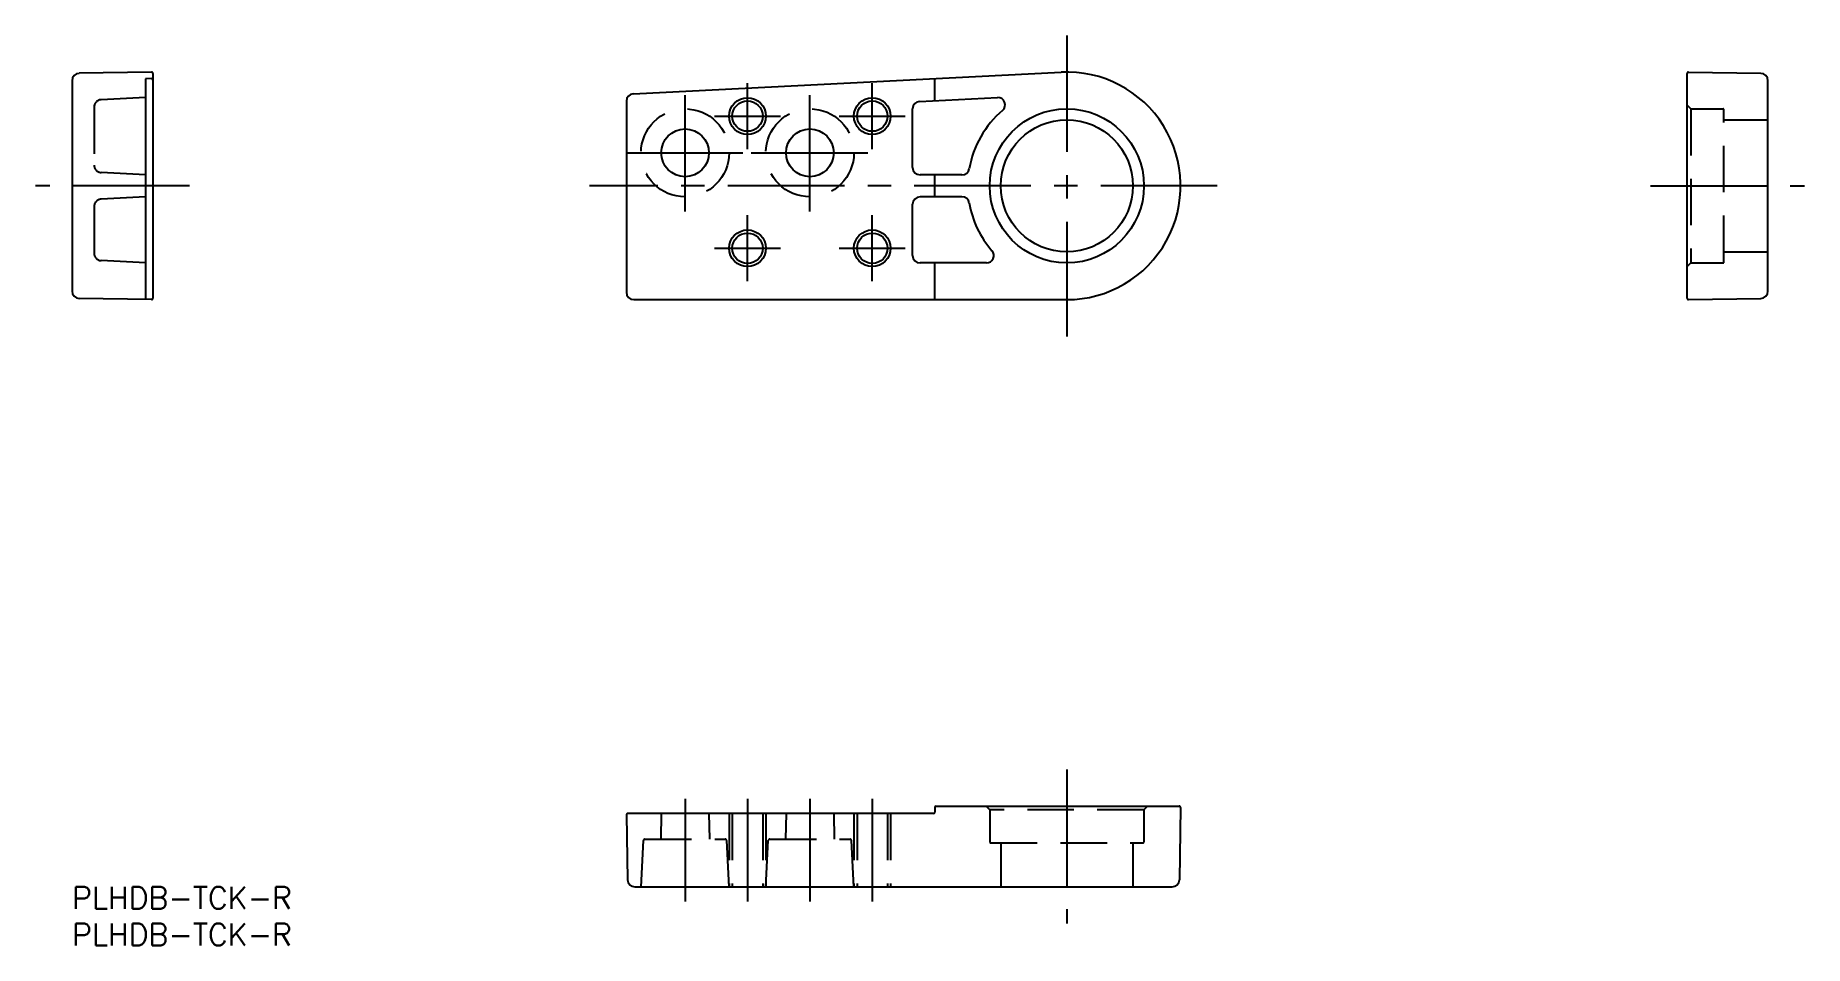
# Model space of a CAD drawing. Extents: x -5 to 236, y -8 to 116.
import ezdxf

# ---------------------------------------------------------------- set-up
doc = ezdxf.new("R2010")
doc.units = 0
doc.header["$LTSCALE"] = 0.5
doc.linetypes.add('CENTER', pattern=[50.8, 31.75, -6.35, 6.35, -6.35])
doc.linetypes.add('DASHED', pattern=[19.05, 12.7, -6.35])
for name, color, linetype in [('MSM_CENTER', 1, 'CENTER'), ('MSM_CONTINUOUS', 7, 'CONTINUOUS'), ('MSM_DASHED', 4, 'DASHED'), ('MSM_NARROW', 5, 'CONTINUOUS'), ('MSM_PART_NUMBER', 7, 'CONTINUOUS')]:
    doc.layers.add(name, color=color, linetype=linetype)
doc.styles.get("Standard").update_dxf_attribs({"font": 'txt.shx', "height": 3, "bigfont": 'bigfont.shx'})

msp = doc.modelspace()

# ---------------------------------------------------------------- linework, layer by layer
at = {"layer": 'MSM_CENTER'}
for p, q in [((135.5, 116), (135.5, 75)), ((92, 100.5), (92, 109.5)), ((109, 100.5), (109, 109.5)), ((83.5, 92), (83.5, 108)), ((100.5, 92), (100.5, 108)), ((87.5, 105), (96.5, 105)), ((104.5, 105), (113.5, 105)), ((75.5, 100), (91.5, 100)), ((92.5, 100), (108.5, 100)), ((16, 95.5), (-5, 95.5)), ((156, 95.5), (70.5, 95.5)), ((215, 95.5), (236, 95.5)), ((92, 82.5), (92, 91.5)), ((109, 82.5), (109, 91.5)), ((87.5, 87), (96.5, 87)), ((104.5, 87), (113.5, 87)), ((135.5, 16), (135.5, -5)), ((83.5, 12), (83.5, -2)), ((92, 12), (92, -2)), ((100.5, 12), (100.5, -2)), ((109, 12), (109, -2))]:
    msp.add_line(p, q, dxfattribs=at)
at = {"layer": 'MSM_CONTINUOUS'}
for p, q in [((10.8, 111), (0.98, 110.83)), ((76.45, 108.05), (134.72, 110.98)), ((220.2, 111), (230.02, 110.83)), ((0, 109.83), (0, 81.17)), ((10.8, 110.11), (10, 110.1)), ((10, 110.1), (10, 80.02)), ((11, 110.8), (11, 80.2)), ((117.5, 107.11), (117.5, 110.11)), ((220, 80.2), (220, 110.8)), ((231, 81.17), (231, 109.83)), ((75.5, 107.05), (75.5, 81)), ((115.45, 107.01), (126.05, 107.54)), ((114.5, 98), (114.5, 106.01)), ((121.22, 97), (115.5, 97)), ((117.5, 94), (117.5, 97)), ((121.22, 94), (115.5, 94)), ((114.5, 86), (114.5, 93)), ((124.55, 85), (115.5, 85)), ((117.5, 80), (117.5, 85)), ((10.8, 80), (0.98, 80.17)), ((76.5, 80), (135.5, 80)), ((220.2, 80), (230.02, 80.17)), ((75.5, 9.8), (75.66, 0.98)), ((117.3, 10), (75.7, 10)), ((117.5, 10.8), (117.5, 10.2)), ((117.7, 11), (150.8, 11)), ((151, 10.8), (150.83, 0.98)), ((76.66, 0), (149.83, 0))]:
    msp.add_line(p, q, dxfattribs=at)
for centre, radius in [((92, 105), 2.07), ((109, 105), 2.07), ((135.5, 95.5), 10.5), ((135.5, 95.5), 9), ((83.5, 100), 3.25), ((100.5, 100), 3.25), ((92, 87), 2.07), ((109, 87), 2.07)]:
    msp.add_circle(centre, radius, dxfattribs=at)
for centre, radius, start, end in [((10.8, 110.8), 0.2, 0, 91), ((135.5, 95.5), 15.5, 270, 92.8811), ((220.2, 110.8), 0.2, 89, 180), ((1, 109.83), 1, 91, 180), ((10.8, 109.91), 0.2, 0, 91), ((230, 109.83), 1, 0, 89), ((76.5, 107.05), 1, 92.8811, 180), ((115.5, 106.01), 1, 92.8811, 180), ((126.1, 106.54), 1, 310.4046, 92.8811), ((135.5, 95.5), 13.5, 130.4046, 170.0718), ((115.5, 98), 1, 180, 270), ((121.22, 98), 1, 270, 350.0718), ((115.5, 93), 1, 90, 180), ((121.22, 93), 1, 9.9282, 90), ((135.5, 95.5), 13.5, 189.9282, 220.9327), ((115.5, 86), 1, 180, 270), ((124.55, 86), 1, 270, 40.9327), ((1, 81.17), 1, 180, 269), ((10.8, 80.2), 0.2, 269, 0), ((76.5, 81), 1, 180, 270), ((220.2, 80.2), 0.2, 180, 271), ((230, 81.17), 1, 271, 0), ((75.7, 9.8), 0.2, 90, 181), ((117.3, 10.2), 0.2, 270, 0), ((117.7, 10.8), 0.2, 90, 180), ((150.8, 10.8), 0.2, 359, 90), ((76.66, 1), 1, 181, 270), ((149.83, 1), 1, 270, 359)]:
    msp.add_arc(centre, radius, start, end, dxfattribs=at)
at = {"layer": 'MSM_DASHED'}
for p, q in [((3, 106.23), (3, 98.32)), ((10, 107.55), (3.95, 107.23)), ((220, 106.5), (220.5, 106)), ((220.5, 106), (224.9, 106)), ((220.5, 106), (220.5, 85)), ((225, 85.1), (225, 105.9)), ((225, 104.5), (231, 104.5)), ((10, 97), (3.95, 97.32)), ((10, 94), (3.95, 93.68)), ((3, 92.68), (3, 86.32)), ((10, 85), (3.95, 85.32)), ((220.5, 85), (220, 84.5)), ((220.5, 85), (224.9, 85)), ((225, 86.5), (231, 86.5)), ((80.25, 10), (80.19, 6.5)), ((86.75, 10), (86.81, 6.5)), ((89.5, 10), (89.5, 0)), ((89.93, 10), (89.93, 0)), ((94.07, 10), (94.07, 0)), ((94.5, 10), (94.5, 0)), ((97.25, 10), (97.19, 6.5)), ((103.75, 10), (103.81, 6.5)), ((106.5, 10), (106.5, 0)), ((106.93, 10), (106.93, 0)), ((111.07, 10), (111.07, 0)), ((111.5, 10), (111.5, 0)), ((125, 10.5), (124.5, 11)), ((125, 10.5), (125, 6.1)), ((146, 10.5), (125, 10.5)), ((146.5, 11), (146, 10.5)), ((146, 10.5), (146, 6.1)), ((77.5, 0), (77.83, 6.31)), ((78.03, 6.5), (88.97, 6.5)), ((89.5, 0), (89.17, 6.31)), ((94.5, 0), (94.83, 6.31)), ((95.03, 6.5), (105.97, 6.5)), ((106.5, 0), (106.17, 6.31)), ((125.1, 6), (145.9, 6)), ((126.5, 6), (126.5, 0)), ((144.5, 6), (144.5, 0))]:
    msp.add_line(p, q, dxfattribs=at)
for centre in [(83.5, 100), (100.5, 100)]:
    msp.add_circle(centre, 6, dxfattribs=at)
for centre, radius, start, end in [((4, 106.23), 1, 93, 180), ((224.9, 105.9), 0.1, 0, 90), ((4, 98.32), 1, 180, 267), ((4, 92.68), 1, 93, 180), ((4, 86.32), 1, 180, 267), ((224.9, 85.1), 0.1, 270, 0), ((78.03, 6.3), 0.2, 90, 177), ((88.97, 6.3), 0.2, 3, 90), ((95.03, 6.3), 0.2, 90, 177), ((105.97, 6.3), 0.2, 3, 90), ((125.1, 6.1), 0.1, 180, 270), ((145.9, 6.1), 0.1, 270, 0)]:
    msp.add_arc(centre, radius, start, end, dxfattribs=at)
at = {"layer": 'MSM_NARROW'}
for centre in [(92, 105), (109, 105), (92, 87), (109, 87)]:
    msp.add_circle(centre, 2.5, dxfattribs=at)

# ---------------------------------------------------------------- texts
at = {"layer": 'MSM_PART_NUMBER'}
for p in [(0, -3), (0, -8)]:
    msp.add_text('PLHDB-TCK-R', height=3, dxfattribs=at).set_placement(p)

doc.saveas('drawing.dxf')
